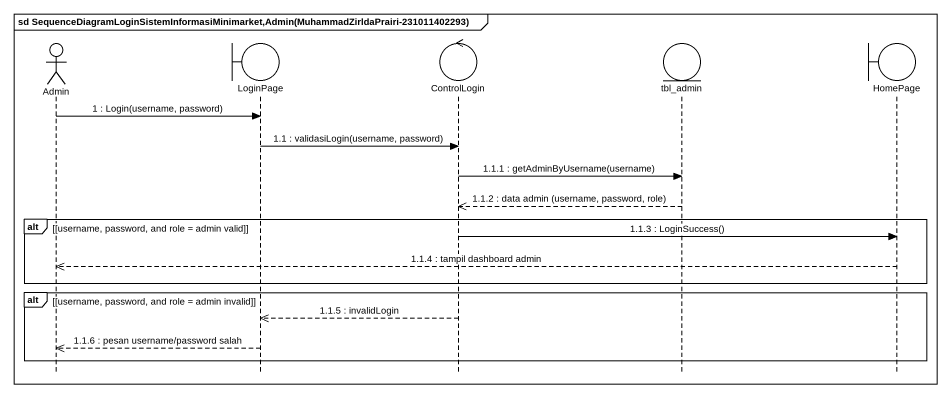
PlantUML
@startuml
mainframe sd SequenceDiagramLoginSistemInformasiMinimarket,Admin(MuhammadZirldaPrairi-231011402293)
hide footbox
actor Admin
boundary LoginPage
control ControlLogin
entity tbl_admin
boundary HomePage

Admin -> LoginPage : 1 : Login(username, password)
LoginPage -> ControlLogin : 1.1 : validasiLogin(username, password)
ControlLogin -> tbl_admin : 1.1.1 : getAdminByUsername(username)
tbl_admin -->> ControlLogin : 1.1.2 : data admin (username, password, role)
alt [username, password, and role = admin valid]
  ControlLogin -> HomePage : 1.1.3 : LoginSuccess()
  HomePage -->> Admin : 1.1.4 : tampil dashboard admin
end
alt [username, password, and role = admin invalid]
  ControlLogin -->> LoginPage : 1.1.5 : invalidLogin
  LoginPage -->> Admin : 1.1.6 : pesan username/password salah
end
@enduml
